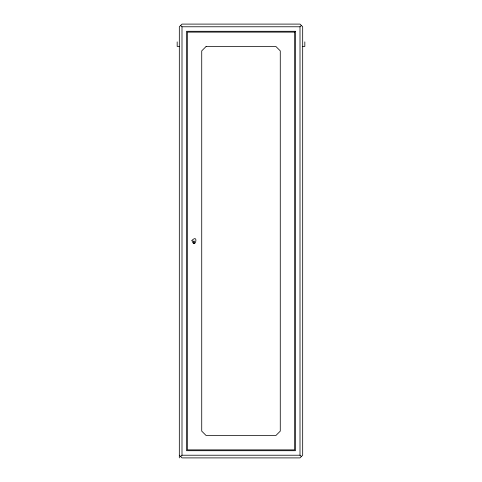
<?xml version="1.0" encoding="UTF-8"?>
<svg xmlns="http://www.w3.org/2000/svg" width="482" height="482" viewBox="0 0 482 482"><rect width="100%" height="100%" fill="white"/><g stroke="black" fill="none" stroke-linecap="round" stroke-linejoin="round"><path stroke-width="0.72" d="M193.728 241.145L194.011 241L194.011 243.259L194.011 241.145M301.34 456.562L300.003 455.225L300.003 26.775L301.34 25.438M180.66 456.562L181.997 455.225L181.997 26.775L180.66 25.438M181.997 26.775L300.003 26.775M179.322 46.441L177.177 46.441L177.177 41.886M302.678 46.441L304.823 46.441L304.823 41.886M181.997 455.225L300.003 455.225M179.322 455.225L181.997 457.9L300.003 457.9L302.678 455.225L302.678 26.775L300.003 24.1L181.997 24.1L179.322 26.775L179.322 457.9M191.932 240.404C194.842 250.339 199.187 233.36 191.932 240.404M206.091 46.507L201.729 50.869L201.729 431.131L206.091 435.493L275.909 435.493L280.271 431.131L280.271 50.869L275.909 46.507L206.091 46.507M295.484 31.294L186.516 31.294L186.516 450.706L295.484 450.706L295.484 31.294M294.659 32.119L187.341 32.119L187.341 449.881L294.659 449.881L294.659 32.119"/></g></svg>
